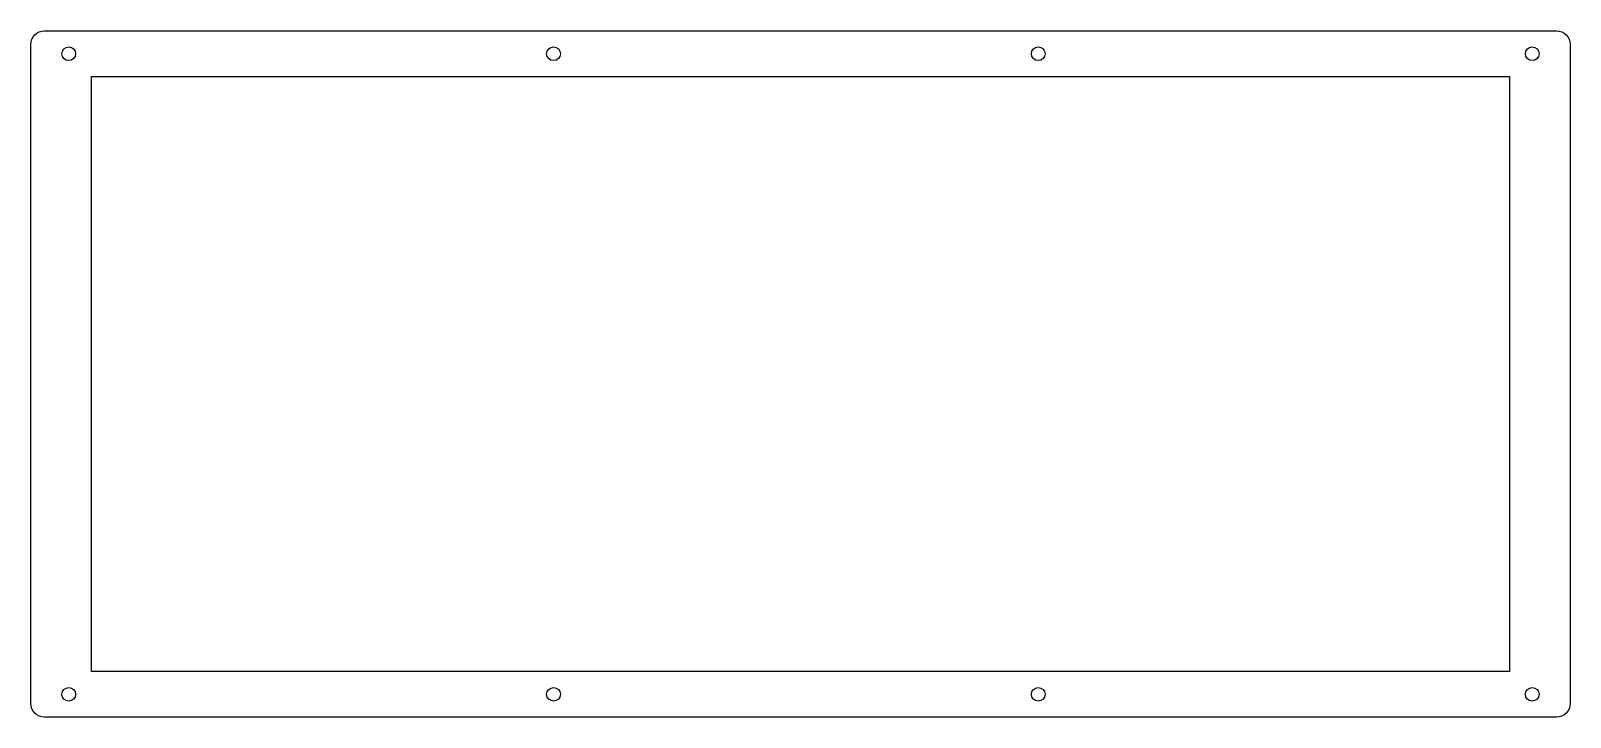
# Model space of a CAD drawing. Header units: millimetres. Extents: x -175 to 161, y -79 to 71.
import ezdxf

# ---------------------------------------------------------------- set-up
doc = ezdxf.new("R2010")
doc.units = ezdxf.units.MM
doc.layers.get('0').update_dxf_attribs({"linetype": 'CONTINUOUS'})

msp = doc.modelspace()

# ---------------------------------------------------------------- linework, layer by layer
for p, q in [((-172.45, 71.07), (158.15, 71.07)), ((-175.45, -75.93), (-175.45, 68.07)), ((161.15, 68.07), (161.15, -75.93)), ((158.15, -78.93), (-172.45, -78.93))]:
    msp.add_line(p, q)
msp.add_lwpolyline([(-162.15, 61.07), (147.85, 61.07), (147.85, -68.93), (-162.15, -68.93)], close=True)
for centre in [(-167.15, 66.07), (-61.15, 66.07), (44.85, 66.07), (152.85, 66.07), (-167.15, -73.93), (-61.15, -73.93), (44.85, -73.93), (152.85, -73.93)]:
    msp.add_circle(centre, 1.5)
at = {"extrusion": (0, 0, -1)}
for centre, start, end in [((172.45, 68.07), 0, 90), ((-158.15, 68.07), 90, 180), ((172.45, -75.93), 270, 360), ((-158.15, -75.93), 180, 270)]:
    msp.add_arc(centre, 3, start, end, dxfattribs=at)

doc.saveas('drawing.dxf')
